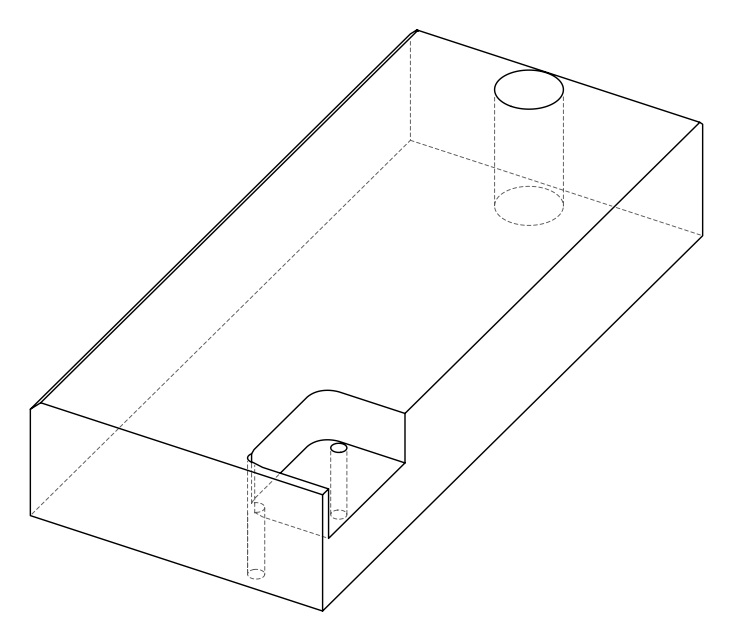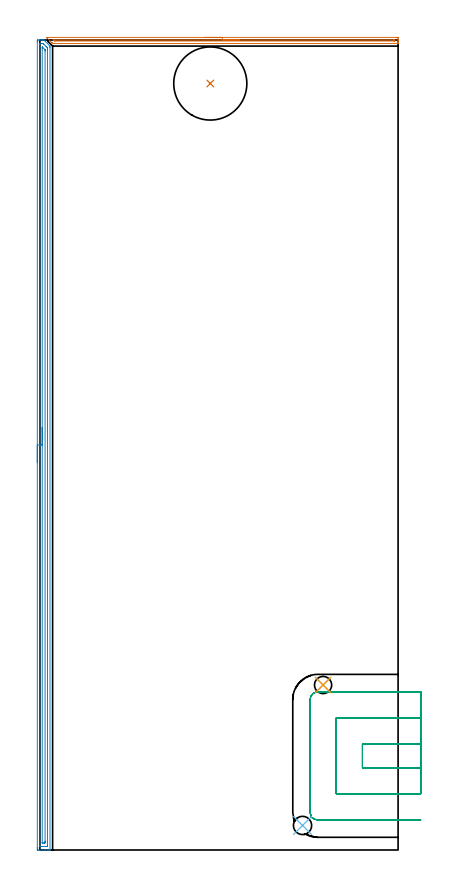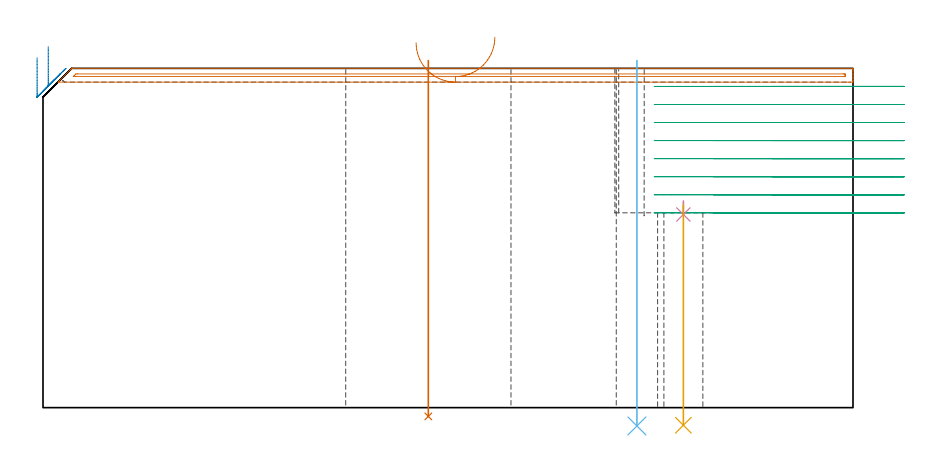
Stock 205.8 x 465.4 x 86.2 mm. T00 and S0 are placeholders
(PLAN: 7 operations, 5 tool changes, 25.5 min)
(1 AREA_MILL | FG_CHAMFER_SURFACE | UGT0205_001 | 3.35 min | 1252 mm3)
(2 AREA_MILL_1 | FG_CHAMFER_SURFACE_1 | UGT0205_001 | 11.35 min | 12374 mm3)
(3 MILL_OPEN_POCKET | POCKET_OPEN | UGT0201_094 | Follow Part, ap 5, ae 75% | 9.8 min | 204597 mm3)
(4 SPOT_DRILL | STEP1HOLE | NXT0321_9005460120000 | 0.04 min | 13 mm3)
(5 DRILL_THROUGH_HOLE_INTO_CENTER | STEP1HOLE | UGT0301_494 | 0.23 min | 3791 mm3)
(6 DRILL_THROUGH_HOLE_FROM_SOLID_MATERIAL | STEP1HOLE_1 | UGT0301_500 | 0.37 min | 4868 mm3)
(7 INDEXABLE_INSERT_DRILL_THROUGH_HOLE_FROM_SOLID | STEP1HOLE_2 | NXT0302_036 | 0.36 min | 119373 mm3)
(TOOL UGT0205_001 | Chamfer Mill 20 x 3 x 45 deg. | D20 FL50 Z2)
(TOOL UGT0201_094 | End mill 20 mm | D20 FL38 Z4)
(TOOL NXT0321_9005460120000 | NC Spot Drill, 142deg, 12mm, Carbide, Uncoated | D12 PA142 FL30 Z2)
(TOOL UGT0301_494 | Carbide Drill 9.9 mm | D9.9 PA118 FL87 Z2)
(TOOL UGT0301_500 | Carbide Drill 10.5 mm | D10.5 PA118 FL87 Z2)
(TOOL NXT0302_036 | Index. Insert Drill 42mm [880-D4200L50-05] | D42 PA176 FL210 Z2)
(OP 1 AREA_MILL)
G17 G21 G94 G90
T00 M6
G54
G17 G0 G90 X94.8 Y466.9 S1061 M3
G43 Z96.2 H0
Z92.7
G94 G1 X94.838 Z91.828 F250.
X94.952 Z90.963
X95.141 Z90.112
X95.403 Z89.28
X95.737 Z88.474
X96.14 Z87.7
X96.609 Z86.964
X97.14 Z86.272
X97.729 Z85.629
X98.372 Z85.04
X99.064 Z84.508
X99.8 Z84.04
X100.574 Z83.637
X101.38 Z83.303
X102.212 Z83.041
X103.064 Z82.852
X103.928 Z82.738
X104.8 Z82.7
X204.759
X205.195 Y466.899 Z82.701
X205.626 Y466.894 Z82.702
X205.79 Y466.89 Z82.704
X205.8 Y466.47 Z83.124
Y465.903 Z83.694
Y465.59 Z84.006
Y465.023 Z84.573
Y464.71 Z84.885
Y464.085 Z85.515
Y463.83 Z85.769
Y463.705 Z85.895
X205.79 Y463.406 Z86.193
X205.641 Y463.4 Z86.2
X7.528
X7.305 Y463.404 Z86.189
X7.171 Y463.529 Z86.068
X7.097 Y463.603 Z85.997
X7.082 Y463.618 Z85.982
X6.87 Y463.83 Z85.77
X4.132 Y466.568 Z83.032
X3.959 Y466.744 Z82.855
X3.819 Y466.893 Z82.706
X3.959 Y466.9 Z82.7
X104.8
Y465.486 Z84.114
X203.41 Y465.485 Z84.115
X203.518 Y465.484 Z84.116
X203.764 Y465.479 Z84.121
X203.79 Y465.399 Z84.201
X203.797 Y465.209 Z84.391
X203.798 Y464.958 Z84.642
X203.796 Y464.894 Z84.706
X203.79 Y464.844 Z84.756
X203.785 Y464.821 Z84.779
X203.305 Y464.814 Z84.786
X8.717 Y464.815 Z84.785
X8.351 Y464.821 Z84.779
X7.974 Y465.18 Z84.42
X7.757 Y465.395 Z84.205
X7.724 Y465.43 Z84.17
X7.693 Y465.468 Z84.132
X7.688 Y465.479 Z84.121
X8.08 Y465.486 Z84.114
X104.8
X105.672 Z84.152
X106.537 Z84.266
X107.388 Z84.455
X108.22 Z84.717
X109.026 Z85.051
X109.8 Z85.454
X110.536 Z85.923
X111.228 Z86.454
X111.871 Z87.043
X112.46 Z87.686
X112.992 Z88.378
X113.46 Z89.114
X113.863 Z89.888
X114.197 Z90.694
X114.459 Z91.526
X114.648 Z92.378
X114.762 Z93.243
X114.8 Z94.114
G0 Z96.2
M5
M2
(OP 2 AREA_MILL_1)
G17 G21 G94 G90
T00 M6
G54
G17 G0 G90 X-1.5 Y222.7 S1061 M3
G43 Z96.2 H0
Z88.9
G94 G1 Y222.738 Z88.028 F250.
Y222.852 Z87.164
Y223.041 Z86.312
Y223.303 Z85.48
Y223.637 Z84.674
Y224.04 Z83.9
Y224.508 Z83.164
Y225.04 Z82.472
Y225.629 Z81.829
Y226.272 Z81.24
Y226.964 Z80.709
Y227.7 Z80.24
Y228.474 Z79.837
Y229.28 Z79.503
Y230.112 Z79.241
Y230.964 Z79.052
Y231.828 Z78.938
Y232.7 Z78.9
Y464.421
X-1.499 Y464.769 Z78.901
X-1.494 Y465.309 Z78.903
X-1.491 Y465.392 Z78.905
X-0.958 Y465.4 Z79.437
X0.453 Z80.849
X0.818 Z81.213
X1.549 Z81.949
X2.15 Z82.55
X2.23 Y465.399 Z82.629
X2.3 Y465.39 Z82.696
X2.374 Y465.327 Z82.772
X5.713 Y461.988 Z86.11
X5.797 Y461.895 Z86.189
X5.8 Y461.191 Z86.2
Y0.184
X5.797 Y0.01 Z86.188
X5.761 Y0.007 Z86.153
X5.354 Y0. Z85.753
X5.101 Z85.501
X4.37 Z84.765
X3.116 Z83.513
X1.706 Z82.102
X-0.958 Y0.001 Z79.439
X-1.2 Y0.003 Z79.198
X-1.492 Y0.008 Z78.906
X-1.494 Y0.091 Z78.903
X-1.499 Y0.631 Z78.901
X-1.5 Y1.177 Z78.9
Y232.7
X-0.086 Z80.314
X-0.085 Y462.996 Z80.315
X-0.07 Y463.39 Z80.33
X0.403 Y463.398 Z80.803
X0.818 Y463.4 Z81.218
X1.29 Y463.399 Z81.69
X1.706 Y463.394 Z82.106
X1.843 Y463.39 Z82.243
X1.984 Y463.257 Z82.384
X2.269 Y462.98 Z82.669
X3.482 Y461.768 Z83.882
X4.056 Y461.192 Z84.456
X4.37 Y460.868 Z84.77
X4.385 Y460.297 Z84.785
X4.386 Y460.281 Z84.786
X4.385 Y2.404 Z84.785
X4.37 Y2.01 Z84.77
X3.897 Y2.002 Z84.297
X1.235 Y2. Z81.635
X0.818 Z81.218
X0.345 Y2.002 Z80.745
X-0.07 Y2.01 Z80.33
X-0.085 Y2.42 Z80.315
X-0.086 Y2.436 Z80.314
Y232.7
X1.328 Z81.728
X1.329 Y460.677 Z81.729
X1.333 Y461.192 Z81.733
X1.335 Y461.381 Z81.735
X1.339 Y461.39 Z81.739
X1.372 Z81.772
X1.41 Y461.379 Z81.81
X1.475 Y461.318 Z81.875
X1.608 Y461.192 Z82.008
X2.794 Y460.006 Z83.194
X2.893 Y459.905 Z83.293
X2.941 Y459.852 Z83.341
X2.963 Y459.827 Z83.363
X2.965 Y459.783 Z83.365
X2.969 Y459.403 Z83.369
X2.971 Y459.023 Z83.371
Y5.103
X2.97 Y4.724 Z83.37
X2.967 Y4.208 Z83.367
X2.965 Y4.028 Z83.365
X2.792 Y4.009 Z83.192
X2.594 Y4.005 Z82.994
X1.913 Y4. Z82.313
X1.706 Y4.002 Z82.106
X1.499 Y4.005 Z81.899
X1.362 Y4.01 Z81.762
X1.335 Y4.018 Z81.735
X1.333 Y4.037 Z81.733
X1.331 Y4.082 Z81.731
X1.329 Y4.208 Z81.729
X1.328 Y232.7 Z81.728
Y233.572 Z81.767
Y234.436 Z81.88
Y235.288 Z82.069
Y236.12 Z82.332
Y236.926 Z82.665
Y237.7 Z83.068
Y238.436 Z83.537
Y239.128 Z84.068
Y239.771 Z84.657
Y240.36 Z85.301
Y240.892 Z85.993
Y241.36 Z86.728
Y241.763 Z87.502
Y242.097 Z88.308
Y242.359 Z89.14
Y242.548 Z89.992
Y242.662 Z90.857
Y242.7 Z91.728
G0 Z96.2
M5
M2
(OP 3 MILL_OPEN_POCKET)
G17 G21 G94 G90
T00 M6
G54
G17 G0 G90 X218.8 Y60.9 S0 M3
G43 Z96.2 H0
Z81.612
G94 G1 X215.8 F250.
X185.3 F500.
Y47.3
X215.8
X218.8 F250.
Y75.9
X215.8
X170.3 F500.
Y32.3
X215.8
X218.8 F250.
Y90.9
X215.8
X159.8 F500.
G3 X155.3 Y86.4 R4.5
G1 Y21.8
G3 X155.602 Y20.18 R4.5
G1 X156.184 Y18.671
X157.593 Y17.878
G3 X159.8 Y17.3 R4.5
G1 X215.8
X218.8 F250.
G0 Y60.9 Z77.025
G1 X215.8
X185.3 F500.
Y47.3
X215.8
X218.8 F250.
Y75.9
X215.8
X170.3 F500.
Y32.3
X215.8
X218.8 F250.
Y90.9
X215.8
X159.8 F500.
G3 X155.3 Y86.4 R4.5
G1 Y21.8
G3 X155.602 Y20.18 R4.5
G1 X156.184 Y18.671
X157.593 Y17.878
G3 X159.8 Y17.3 R4.5
G1 X215.8
X218.8 F250.
G0 Y60.9 Z72.437
G1 X215.8
X185.3 F500.
Y47.3
X215.8
X218.8 F250.
Y75.9
X215.8
X170.3 F500.
Y32.3
X215.8
X218.8 F250.
Y90.9
X215.8
X159.8 F500.
G3 X155.3 Y86.4 R4.5
G1 Y21.8
G3 X155.602 Y20.18 R4.5
G1 X156.184 Y18.671
X157.593 Y17.878
G3 X159.8 Y17.3 R4.5
G1 X215.8
X218.8 F250.
G0 Y60.9 Z67.85
G1 X215.8
X185.3 F500.
Y47.3
X215.8
X218.8 F250.
Y75.9
X215.8
X170.3 F500.
Y32.3
X215.8
X218.8 F250.
Y90.9
X215.8
X159.8 F500.
G3 X155.3 Y86.4 R4.5
G1 Y21.8
G3 X155.602 Y20.18 R4.5
G1 X156.184 Y18.671
X157.593 Y17.878
G3 X159.8 Y17.3 R4.5
G1 X215.8
X218.8 F250.
G0 Y60.9 Z63.262
G1 X215.8
X185.3 F500.
Y47.3
X215.8
X218.8 F250.
Y75.9
X215.8
X170.3 F500.
Y32.3
X215.8
X218.8 F250.
Y90.9
X215.8
X159.8 F500.
G3 X155.3 Y86.4 R4.5
G1 Y21.8
G3 X155.602 Y20.18 R4.5
G1 X156.184 Y18.671
X157.593 Y17.878
G3 X159.8 Y17.3 R4.5
G1 X215.8
X218.8 F250.
G0 Y60.9 Z58.675
G1 X215.8
X185.3 F500.
Y47.3
X215.8
X218.8 F250.
Y75.9
X215.8
X170.3 F500.
Y32.3
X215.8
X218.8 F250.
Y90.9
X215.8
X159.8 F500.
G3 X155.3 Y86.4 R4.5
G1 Y21.8
G3 X155.602 Y20.18 R4.5
G1 X156.184 Y18.671
X157.593 Y17.878
G3 X159.8 Y17.3 R4.5
G1 X215.8
X218.8 F250.
G0 Y60.9 Z54.087
G1 X215.8
X185.3 F500.
Y47.3
X215.8
X218.8 F250.
Y75.9
X215.8
X170.3 F500.
Y32.3
X215.8
X218.8 F250.
Y90.9
X215.8
X159.8 F500.
G3 X155.3 Y86.4 R4.5
G1 Y21.8
G3 X155.602 Y20.18 R4.5
G1 X156.184 Y18.671
X157.593 Y17.878
G3 X159.8 Y17.3 R4.5
G1 X215.8
X218.8 F250.
G0 Y60.9 Z49.5
G1 X215.8
X185.3 F500.
Y47.3
X215.8
X218.8 F250.
Y75.9
X215.8
X170.3 F500.
Y32.3
X215.8
X218.8 F250.
Y90.9
X215.8
X159.8 F500.
G3 X155.3 Y86.4 R4.5
G1 Y21.8
G3 X155.602 Y20.18 R4.5
G1 X156.184 Y18.671
X157.593 Y17.878
G3 X159.8 Y17.3 R4.5
G1 X215.8
X218.8 F250.
G0 Z96.2
M5
M2
(OP 4 SPOT_DRILL)
G17 G21 G94 G90
T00 M6
G54
G17 G0 G90 X162.7 Y94.8 S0 M3
G43 Z96.2 H0
G94 G81 G98 Z49.074 F250. R52.5
G80
M5
M2
(OP 5 DRILL_THROUGH_HOLE_INTO_CENTER)
G17 G21 G94 G90
T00 M6
G54
G17 G0 G90 X162.7 Y94.8 S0 M3
G43 Z96.2 H0
G94 G73 G98 Z-4.474 F250. Q8.996 R51.5
G80
M5
M2
(OP 6 DRILL_THROUGH_HOLE_FROM_SOLID_MATERIAL)
G17 G21 G94 G90
T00 M6
G54
G17 G0 G90 X150.9 Y14.1 S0 M3
G43 Z96.2 H0
G94 G81 G98 Z-4.655 F250. R88.2
G80
M5
M2
(OP 7 INDEXABLE_INSERT_DRILL_THROUGH_HOLE_FROM_SOLID)
G17 G21 G94 G90
T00 M6
G54
G17 G0 G90 X97.9 Y440.4 S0 M3
G43 Z96.2 H1
G94 G81 G98 Z-2.233 F250. R88.2
G80
M5
M2
